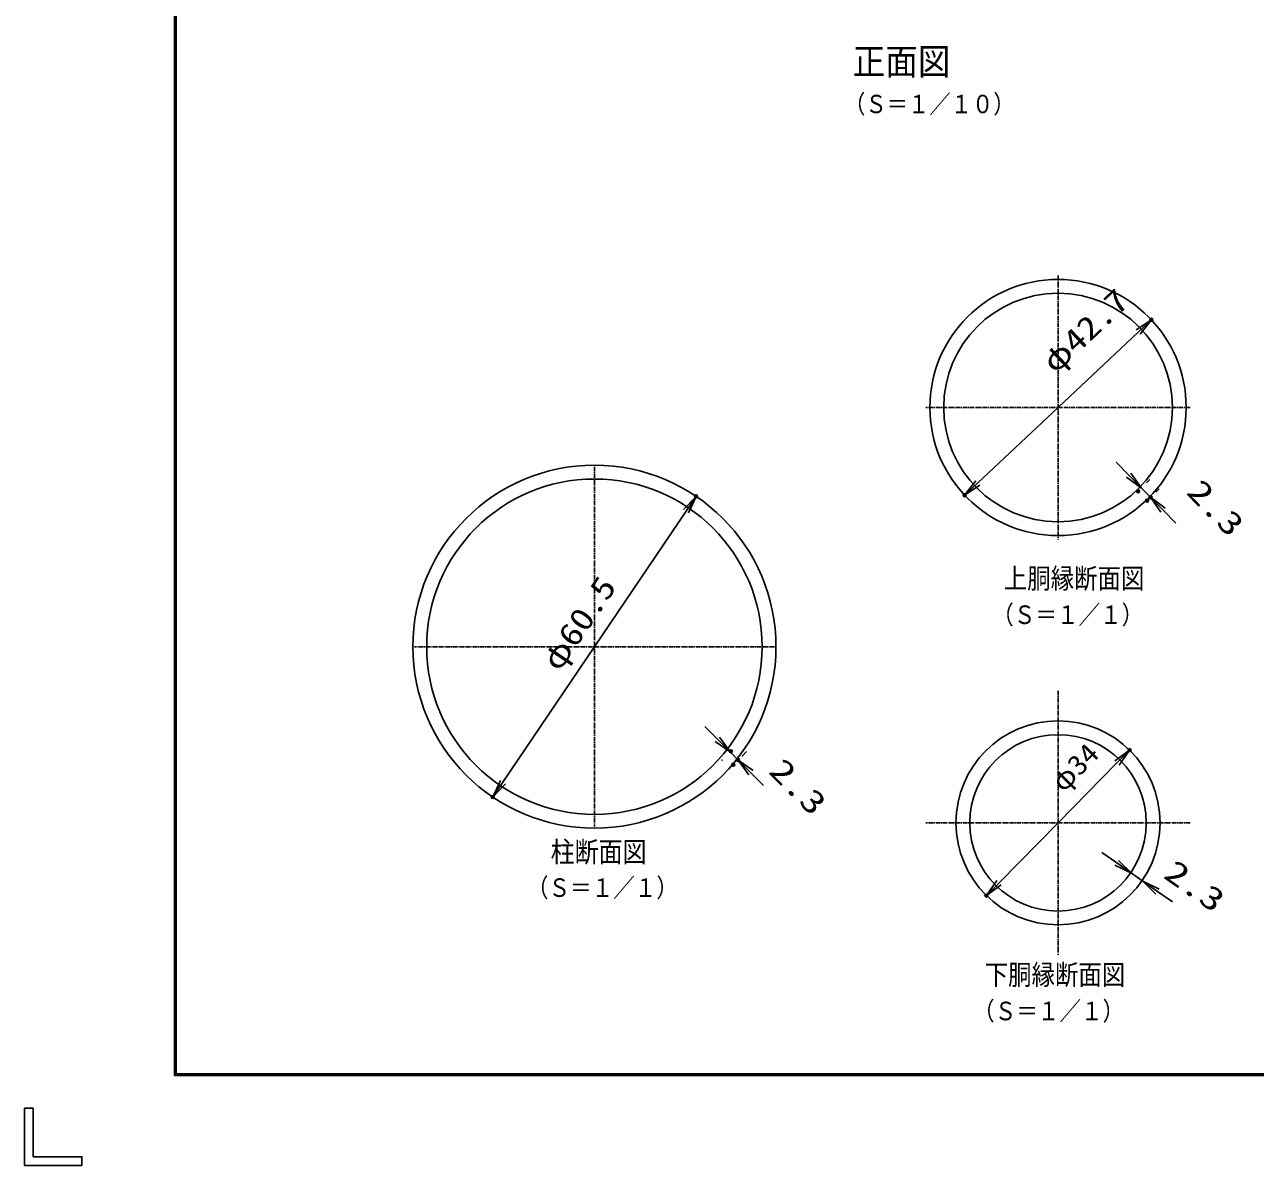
# Model space of a CAD drawing. Units: millimetres, scale not verified. Extents: x -2950 to 2950, y -2100 to 2100.
# Drawn here: x -2950 to -899, y -2100 to -198 of the extents above; entities that cross this region are included whole.
import ezdxf
from ezdxf.enums import TextEntityAlignment as Align

# ---------------------------------------------------------------- set-up
doc = ezdxf.new("R2010")
doc.units = ezdxf.units.MM
doc.header["$LTSCALE"] = 10
doc.header["$PDMODE"] = 32
doc.header["$PDSIZE"] = 5
doc.linetypes.add('USER1', pattern=[1.125, 0.75, -0.125, 0.125, -0.125])
for name, color, linetype, lineweight in [('0-1_1', 7, 'Continuous', 25), ('0-2_0', 7, 'Continuous', 25), ('0-4_EXTCNT-L', 2, 'Continuous', 25), ('0-6_WAKU', 7, 'Continuous', 25)]:
    doc.layers.add(name, color=color, linetype=linetype, lineweight=lineweight)
doc.layers.add('0-5_DEFPOINTS', color=7, linetype='Continuous')
doc.styles.add('ＭＳ ゴシック', font='')
doc.styles.get('ＭＳ ゴシック').set_extended_font_data('MS Gothic')

# ---------------------------------------------------------------- blocks, each defined once
blk = doc.blocks.new('DARROWS')
at = {"layer": '0-2_0', "color": 2}
blk.add_line((0, 0), (-9.991, 0), dxfattribs=at)
blk.add_lwpolyline([(-10, -1.667), (0, 0), (-10, 1.667)], dxfattribs=at)

msp = doc.modelspace()

# ---------------------------------------------------------------- linework, layer by layer
at = {"layer": '0-1_1', "color": 4, "linetype": 'USER1'}
for p, q in [((-1228.22, -616.48), (-1228.22, -1056.48)), ((-1008.22, -836.48), (-1448.22, -836.48)), ((-2000.61, -935.25), (-2000.61, -1535.25)), ((-1700.61, -1235.25), (-2300.61, -1235.25)), ((-1228.22, -1308.91), (-1228.22, -1748.91)), ((-1008.22, -1528.91), (-1448.22, -1528.91))]:
    msp.add_line(p, q, dxfattribs=at)
at = {"layer": '0-1_1'}
for centre, radius in [((-1228.22, -836.48), 213.5), ((-1228.22, -836.48), 190.5), ((-1228.22, -1528.91), 170), ((-1228.22, -1528.91), 147)]:
    msp.add_circle(centre, radius, dxfattribs=at)
at = {"layer": '0-2_0', "color": 2}
for p, q in [((-1094.51, -710.81), (-1228.22, -836.48)), ((-1361.94, -962.14), (-1228.22, -836.48)), ((-1110.31, -949.27), (-1131.31, -927.84)), ((-1089.32, -970.7), (-1074.09, -986.25)), ((-1848, -1009.49), (-2153.22, -1461)), ((-1053.1, -1007.68), (-1032.11, -1029.11)), ((-1795.74, -1389.57), (-1816.95, -1368.35)), ((-1774.53, -1410.78), (-1761.17, -1424.14)), ((-1130.1, -1429.05), (-1228.22, -1528.91)), ((-1739.96, -1445.35), (-1718.74, -1466.56)), ((-1326.35, -1628.76), (-1228.22, -1528.91)), ((-1130.48, -1595.64), (-1155.03, -1578.4)), ((-1105.93, -1612.89), (-1086.83, -1626.31)), ((-1062.29, -1643.55), (-1037.74, -1660.8))]:
    msp.add_line(p, q, dxfattribs=at)
at = {"layer": '0-2_0', "color": 1}
for p, q in [((-1080.65, -962.21), (-1075.03, -956.71)), ((-1065.42, -977.76), (-1059.8, -972.26)), ((-1755.07, -1418.04), (-1747.03, -1410)), ((-1787.44, -1423.69), (-1788.67, -1424.92))]:
    msp.add_line(p, q, dxfattribs=at)
at = {"layer": '0-4_EXTCNT-L', "color": 7}
for radius in [302.5, 279.5]:
    msp.add_circle((-2000.61, -1235.25), radius, dxfattribs=at)
at = {"layer": '0-5_DEFPOINTS'}
for p in [(-1072.65, -690.27), (-1831.2, -984.64), (-1383.8, -982.69), (-1094.94, -976.2), (-1074.09, -986.25), (-1079.71, -991.75), (-1773.29, -1409.55), (-1109.07, -1407.66), (-1769.21, -1432.18), (-1761.17, -1424.14), (-2170.02, -1485.86), (-1347.38, -1650.16)]:
    msp.add_point(p, dxfattribs=at)
at = {"layer": '0-6_WAKU'}
for p, q in [((-2698.72, -1948.64), (-2698.72, 1948.7)), ((-2935.73, -2004.47), (-2935.73, -2085.65)), ((-2854.56, -2099.97), (-2950.06, -2099.97))]:
    msp.add_line(p, q, dxfattribs=at)
msp.add_lwpolyline([(-2700.06, 1950.03), (2799.94, 1950.03), (2799.94, -1949.97), (-2700.06, -1949.97)], close=True, dxfattribs=at)
for points in [[(2798.61, 1948.7), (2798.61, -1948.64), (-2698.72, -1948.64)], [(2797.28, 1947.36), (2797.28, -1947.3), (-2697.39, -1947.3)], [(-2697.39, -1947.3), (-2697.39, 1947.36), (2797.28, 1947.36)], [(-2950.06, -2099.97), (-2950.06, -2004.47), (-2935.73, -2004.47)], [(-2935.73, -2085.65), (-2854.56, -2085.65), (-2854.56, -2099.97)]]:
    msp.add_lwpolyline(points, dxfattribs=at)

# ---------------------------------------------------------------- block references
at = {"layer": '0-2_0', "xscale": 3, "yscale": 3}
for p, rotation in [((-1072.65, -690.27), 43.22218), ((-1383.8, -982.69), 223.22218), ((-1089.32, -970.7), 314.40761), ((-1831.2, -984.64), 55.9414), ((-1074.09, -986.25), 134.40761), ((-1774.53, -1410.78), 315), ((-1109.07, -1407.66), 45.49922), ((-1761.17, -1424.14), 135), ((-2170.02, -1485.86), 235.9414), ((-1105.93, -1612.89), 324.91053), ((-1347.38, -1650.16), 225.49922), ((-1086.83, -1626.31), 144.91053)]:
    msp.add_blockref('DARROWS', p, dxfattribs=dict(at, rotation=rotation))

# ---------------------------------------------------------------- texts
at = {"layer": '0-1_1', "color": 4, "style": 'ＭＳ ゴシック'}
for s, height, width, p in [('正面図', 44.18, 0.9, (-1570.21, -295.16)), ('（Ｓ＝１／１０）', 30.65, 0.85, (-1584.71, -355.05)), ('上胴縁断面図', 33.65, 0.85, (-1318.51, -1148.31)), ('（Ｓ＝１／１）', 31.01, 0.85, (-1337.9, -1206.76)), ('柱断面図', 34.46, 0.85, (-2073.61, -1604.88)), ('（Ｓ＝１／１）', 31.01, 0.85, (-2113.11, -1661.71)), ('下胴縁断面図', 33.65, 0.85, (-1350.33, -1808.93)), ('（Ｓ＝１／１）', 31.01, 0.85, (-1369.72, -1867.37))]:
    msp.add_text(s, height=height, dxfattribs=dict(at, width=width)).set_placement(p, align=Align.BOTTOM_LEFT)
at = {"layer": '0-2_0', "color": 3, "style": 'ＭＳ ゴシック'}
for s, height, rotation, width, p in [('φ42.7', 38.48, 43.222, 1.2, (-1225.18, -790.36)), ('2.3', 38.49, 314.408, 1.35, (-1024.43, -987.34)), ('φ60.5', 38.48, 55.941, 1.2, (-2049.69, -1285.36)), ('φ34', 33.67, 45.499, 1.1, (-1212.12, -1486.95)), ('2.3', 38.49, 315, 1.35, (-1720.53, -1452.79)), ('2.3', 38.49, 324.911, 1.35, (-1061.28, -1628.71))]:
    msp.add_text(s, height=height, rotation=rotation, dxfattribs=dict(at, width=width)).set_placement(p, align=Align.BOTTOM_LEFT)

doc.saveas('drawing.dxf')
